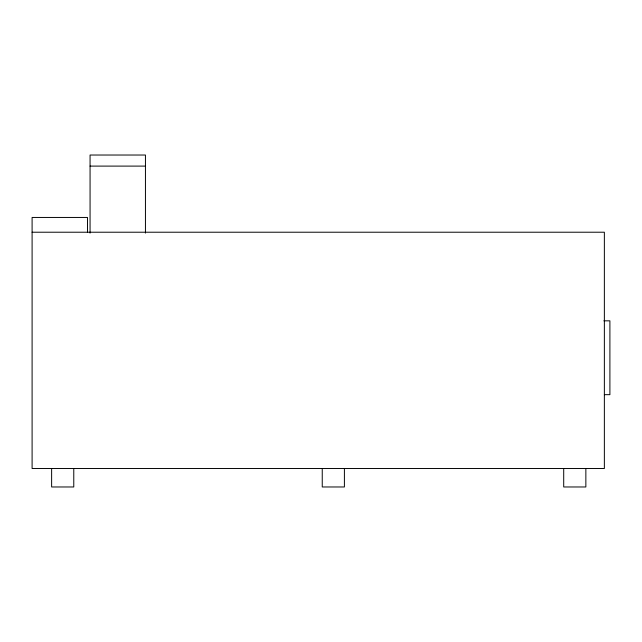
<?xml version="1.0" encoding="UTF-8"?>
<svg xmlns="http://www.w3.org/2000/svg" width="642" height="642" viewBox="0 0 642 642"><rect width="100%" height="100%" fill="white"/><g stroke="black" fill="none" stroke-linecap="round" stroke-linejoin="round"><path stroke-width="0.96" d="M90.065 166.101L145.445 166.101M32.1 232.219L604.363 232.219L604.363 468.508L32.1 468.508L32.1 217.453L87.481 217.453L87.481 232.219M603.897 320.831L609.9 320.831L609.9 394.67L604.363 394.67M585.857 468.508L585.857 486.973L563.708 486.973L563.708 468.508M344.401 468.508L344.401 486.973L322.244 486.973L322.244 468.508M145.445 233.102L145.445 155.027L90.065 155.027L90.065 233.102M73.774 468.508L73.774 486.973L51.625 486.973L51.625 468.508"/></g></svg>
